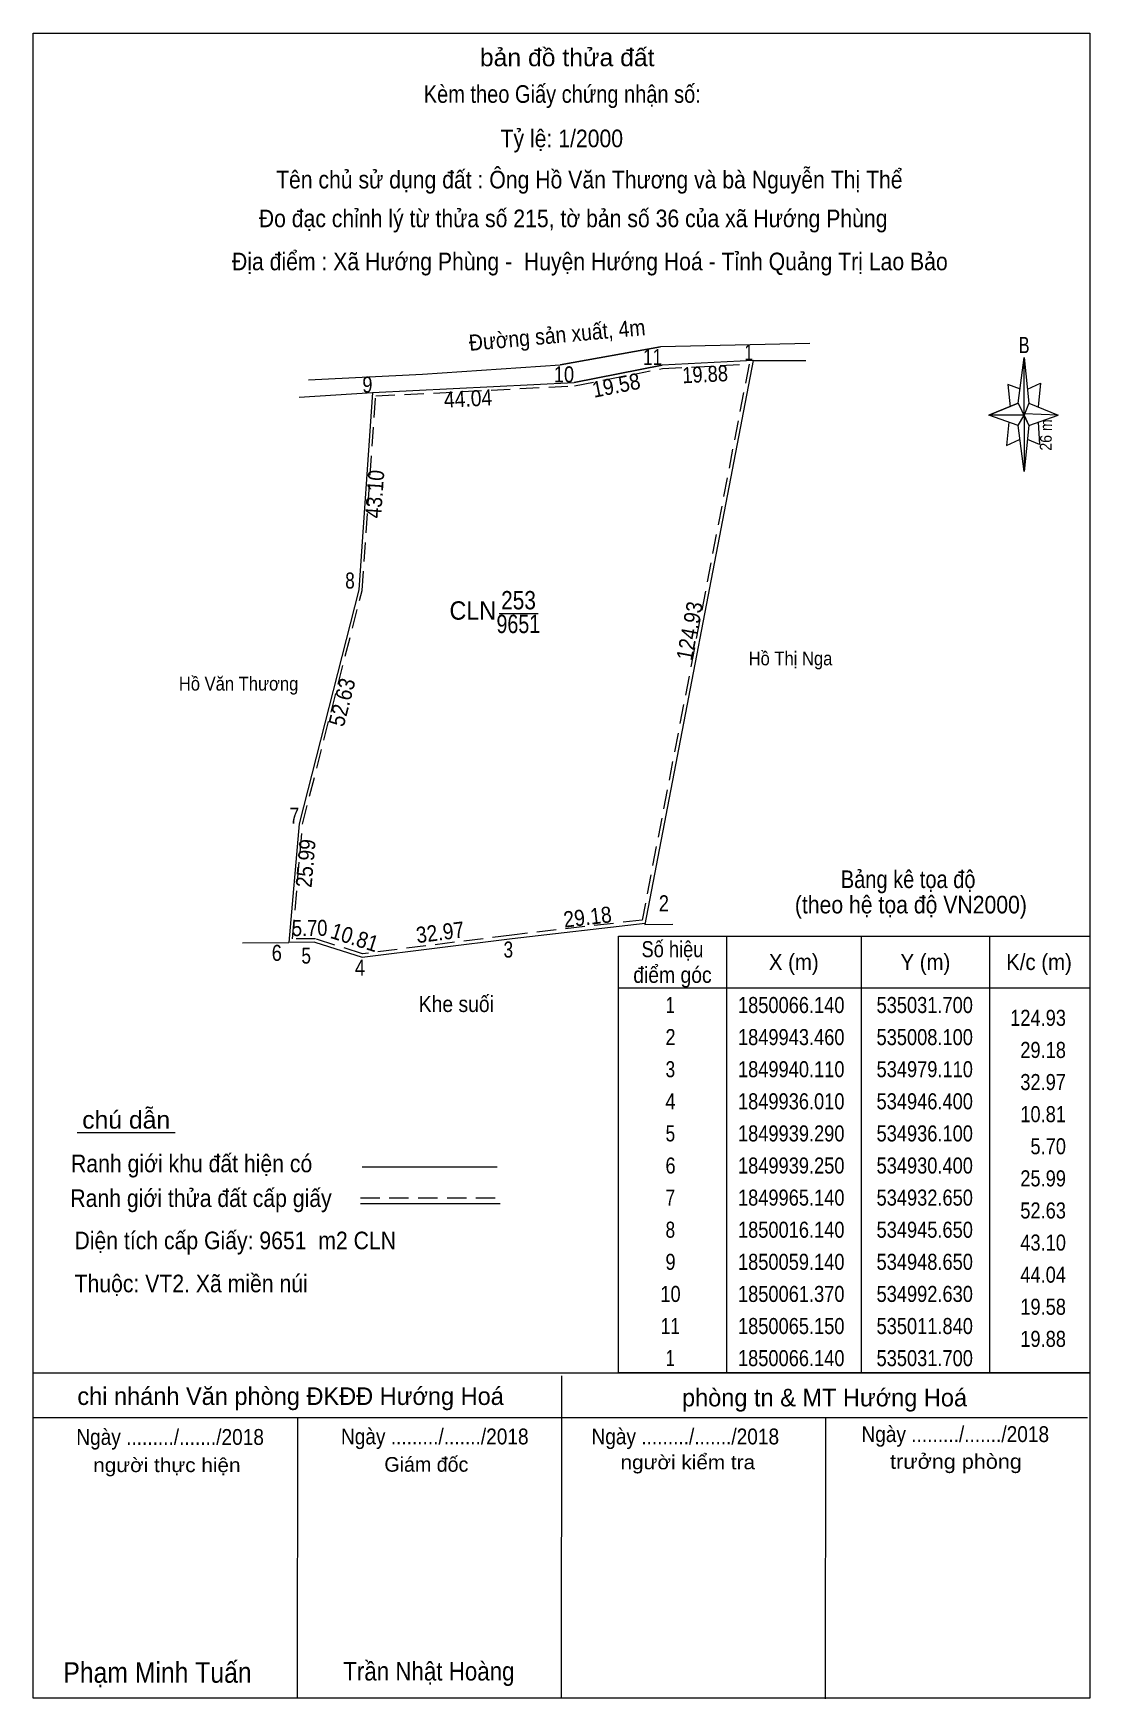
# Model space of a CAD drawing. Header units: metres. Extents: x 534875 to 535105, y 1849774 to 1850137.
import ezdxf
from ezdxf.enums import TextEntityAlignment as Align

# ---------------------------------------------------------------- set-up
doc = ezdxf.new("R2010")
doc.units = ezdxf.units.M
doc.header["$LTSCALE"] = 1.4
doc.linetypes.add('MEDIUM_DASHED', pattern=[4.5, 3, -1.5])
for name, color, linetype, lineweight in [('1', 7, 'MEDIUM_DASHED', 13), ('17', 7, 'Continuous', 13), ('6', 7, 'Continuous', 13), ('63', 7, 'Continuous', 13)]:
    doc.layers.add(name, color=color, linetype=linetype, lineweight=lineweight)
for name, color, linetype in [('2', 7, 'Continuous'), ('22', 7, 'Continuous'), ('3', 7, 'Continuous'), ('4', 7, 'Continuous'), ('5', 7, 'Continuous'), ('8', 7, 'Continuous')]:
    doc.layers.add(name, color=color, linetype=linetype)

msp = doc.modelspace()

# ---------------------------------------------------------------- linework, layer by layer
at = {"layer": '1'}
msp.add_lwpolyline([(535030.78, 1850065.34), (535007.47, 1849944.14), (534979.02, 1849940.85), (534946.47, 1849936.77), (534936.21, 1849940.04), (534931.22, 1849940.01), (534933.39, 1849965.01), (534946.39, 1850016.02), (534949.35, 1850058.42), (534992.72, 1850060.62), (535011.93, 1850064.4)], close=True, dxfattribs=at)
at = {"layer": '17'}
msp.add_line((534884.28, 1849897.82), (534905.63, 1849897.82), dxfattribs=at)
for points in [[(534989.88, 1849774.4), (534989.88, 1849774.48), (534989.94, 1849844.73)], [(534932.28, 1849774.45), (534932.28, 1849774.48), (534932.34, 1849835.66)], [(535047.48, 1849774.35), (535047.48, 1849774.48), (535047.54, 1849835.66)]]:
    msp.add_lwpolyline(points, dxfattribs=at)
at = {"layer": '6'}
for p, q in [((534874.68, 1849774.48), (534874.68, 1850137.49)), ((534989.6, 1850065.18), (535011.46, 1850069.13)), ((535031.7, 1850066.14), (535008.04, 1849943.17)), ((535031.7, 1850066.14), (535043.18, 1850066.14)), ((535089.5, 1850056.82), (535090.78, 1850066.81)), ((534932.67, 1850058.18), (534948.65, 1850059.14)), ((535091.8, 1850056.82), (535098.2, 1850054.26)), ((535089.5, 1850051.96), (535083.1, 1850054.26)), ((535091.8, 1850051.96), (535090.78, 1850041.97)), ((535093.85, 1850052.73), (535094.1, 1850047.86)), ((535094.1, 1850047.86), (535091.54, 1850048.89)), ((535008.04, 1849943.17), (535014.14, 1849943.22)), ((534920.31, 1849939.17), (534930.4, 1849939.25)), ((534936.1, 1849939.29), (534930.4, 1849939.25)), ((534936.1, 1849939.29), (534946.4, 1849936.01)), ((534946.39, 1849890.32), (534975.83, 1849890.32)), ((534946.01, 1849882.33), (534976.47, 1849882.33)), ((534874.68, 1849845.39), (535105.08, 1849845.39)), ((534874.68, 1849835.66), (535104.57, 1849835.66)), ((535105.08, 1849774.48), (534874.68, 1849774.48))]:
    msp.add_line(p, q, dxfattribs=at)
at = {"layer": '6', "linetype": 'MEDIUM_DASHED'}
msp.add_line((534946.03, 1849883.58), (534976.24, 1849883.58), dxfattribs=at)
at = {"layer": '6'}
for points in [[(534874.68, 1850137.49), (535105.08, 1850137.49), (535105.08, 1849774.48)], [(535044.05, 1850069.84), (535011.46, 1850069.13), (534989.6, 1850065.18)], [(534934.72, 1850061.93), (534959.55, 1850063.14), (534989.6, 1850065.18)], [(534948.65, 1850059.14), (534992.63, 1850061.37), (535011.84, 1850065.15)], [(535031.7, 1850066.14), (535011.84, 1850065.15), (534992.63, 1850061.37)], [(535090.01, 1850059.89), (535087.19, 1850060.92), (535087.7, 1850056.05)], [(535091.54, 1850059.89), (535094.36, 1850061.17), (535093.85, 1850056.05)], [(534948.65, 1850059.14), (534945.65, 1850016.14), (534932.65, 1849965.14), (534930.4, 1849939.25)], [(535090.78, 1850054.26), (535089.5, 1850056.82), (535083.1, 1850054.26)], [(535090.78, 1850054.26), (535091.8, 1850051.96), (535098.2, 1850054.26)], [(535087.45, 1850052.73), (535086.94, 1850047.61), (535089.75, 1850048.89)], [(534946.4, 1849936.01), (534979.11, 1849940.11), (535008.1, 1849943.46)]]:
    msp.add_lwpolyline(points, dxfattribs=at)
for points in [[(535090.78, 1850066.81), (535091.8, 1850056.82), (535090.78, 1850054.26)], [(535090.78, 1850054.26), (535083.1, 1850054.26), (535089.5, 1850056.82), (535091.8, 1850051.96), (535098.2, 1850054.26), (535090.78, 1850054.52)], [(535090.78, 1850054.26), (535090.78, 1850041.97), (535089.5, 1850051.96)]]:
    msp.add_lwpolyline(points, close=True, dxfattribs=at)
at = {"layer": '63'}
for p, q in [((534976.31, 1850010.99), (534984.8, 1850010.99)), ((535025.84, 1849940.59), (535025.84, 1849845.39)), ((535055.24, 1849940.59), (535055.24, 1849845.39)), ((535083.24, 1849940.59), (535083.24, 1849845.39)), ((535002.32, 1849929.39), (535105.08, 1849929.39))]:
    msp.add_line(p, q, dxfattribs=at)
msp.add_lwpolyline([(535002.32, 1849940.59), (535105.08, 1849940.59), (535105.08, 1849845.39), (535002.32, 1849845.39)], close=True, dxfattribs=at)

# ---------------------------------------------------------------- texts
at = {"layer": '2', "width": 0.9}
for s, p in [('Hồ Thị Nga', (535039.825, 1849999.68)), ('Hồ Văn Thương', (534919.455, 1849994.18))]:
    msp.add_text(s, height=3, dxfattribs=at).set_placement(p, align=Align.CENTER)
at = {"layer": '22', "width": 0.9}
msp.add_text('Khe suối', height=3.5, dxfattribs=at).set_placement((534966.945, 1849924.08), align=Align.CENTER)
at = {"layer": '3', "width": 0.95}
msp.add_text('CLN', height=4, dxfattribs=at).set_placement((534975.61, 1850009.63), align=Align.RIGHT)
at = {"layer": '4', "width": 0.85}
msp.add_text('253', height=4, dxfattribs=at).set_placement((534980.505, 1850011.88), align=Align.CENTER)
at = {"layer": '5', "width": 0.8}
msp.add_text('9651', height=4, dxfattribs=at).set_placement((534980.465, 1850006.71), align=Align.CENTER)
at = {"layer": '6'}
for s, height, width, p in [('bản đồ thửa đất', 3.84, 1.05, (534991.125, 1850130.32)), ('Kèm theo Giấy chứng nhận số:', 3.84, 0.85, (534990.05, 1850122.33)), ('Tỷ lệ: 1/2000', 3.84, 0.9, (534989.945, 1850112.65)), ('Tên chủ sử dụng đất : Ông Hồ Văn Thương và bà Nguyễn Thị Thể', 3.84, 0.9, (534995.945, 1850103.67)), ('Đo đạc chỉnh lý từ thửa số 215, tờ bản số 36 của xã Hướng Phùng', 3.84, 0.9, (534992.42, 1850095.21)), ('Địa điểm : Xã Hướng Phùng -  Huyện Hướng Hoá - Tỉnh Quảng Trị Lao Bảo', 3.84, 0.9, (534996.065, 1850085.82)), ('B', 3.527, 0.75, (535090.78, 1850067.75)), ('Bảng kê tọa độ ', 3.84, 0.85, (535066.095, 1849951.11)), ('(theo hệ tọa độ VN2000)', 3.84, 0.9, (535066.08, 1849945.58)), ('chú dẫn', 3.84, 1.05, (534894.94, 1849898.66)), ('Ranh giới khu đất hiện có ', 3.84, 0.9, (534909.855, 1849889.14)), ('Ranh giới thửa đất cấp giấy', 3.84, 0.9, (534911.26, 1849881.57)), ('Ngày ........./......./2018', 3.456, 0.9, (534904.52, 1849829.69)), ('Ngày ........./......./2018', 3.456, 0.9, (534962.24, 1849829.8)), ('Ngày ........./......./2018', 3.456, 0.9, (535016.88, 1849829.8)), ('Ngày ........./......./2018', 3.456, 0.9, (535075.76, 1849830.31)), ('người kiểm tra', 3.072, 1.1, (535017.425, 1849824.37)), ('trưởng phòng', 3.2, 1.1, (535075.905, 1849824.48)), ('người thực hiện', 3.072, 1.1, (534903.81, 1849823.76)), ('Phạm Minh Tuấn', 4.48, 0.9, (534901.765, 1849777.83)), ('Trần Nhật Hoàng', 4.045, 0.9, (534960.955, 1849778.32))]:
    msp.add_text(s, height=height, dxfattribs=dict(at, width=width)).set_placement(p, align=Align.CENTER)
at = {"layer": '6', "width": 0.9}
msp.add_text('26 m', height=2.559, rotation=89.004, dxfattribs=at).set_placement((535096.809, 1850049.883), align=Align.CENTER)
for s, p in [('Diện tích cấp Giấy: 9651  m2 CLN', (534883.66, 1849872.35)), ('Thuộc: VT2. Xã miền núi', (534883.68, 1849862.97))]:
    msp.add_text(s, height=3.84, dxfattribs=at).set_placement(p)
at = {"layer": '6'}
for s, height, p in [('chi nhánh Văn phòng ĐKĐĐ Hướng Hoá', 3.84, (534930.795, 1849838.4)), ('phòng tn & MT Hướng Hoá', 3.84, (535047.245, 1849838.09)), ('Giám đốc', 3.2, (534960.405, 1849823.84))]:
    msp.add_text(s, height=height, dxfattribs=at).set_placement(p, align=Align.CENTER)
at = {"layer": '63'}
for s, width, p in [(' 11', 0.8, (535011.84, 1850065.15)), (' 1', 0.75, (535031.7, 1850066.14)), (' 10', 0.85, (534992.63, 1850061.37)), (' 9', 0.85, (534948.65, 1850059.14)), (' 8', 0.8, (534944.79, 1850016.42)), (' 7', 0.8, (534932.65, 1849965.14)), (' 2', 0.85, (535013.32, 1849946.04)), (' 6', 0.85, (534928.89, 1849935.23)), (' 5', 0.8, (534935.24, 1849934.63)), (' 3', 0.8, (534979.32, 1849935.95)), (' 4', 0.85, (534947.04, 1849932.03)), ('124.93', 0.85, (535099.9, 1849921.06)), ('29.18', 0.85, (535099.9, 1849914.06)), ('32.97', 0.85, (535099.9, 1849907.06)), ('10.81', 0.85, (535099.9, 1849900.06)), ('5.70', 0.85, (535099.9, 1849893.06)), ('25.99', 0.85, (535099.9, 1849886.06)), ('52.63', 0.85, (535099.9, 1849879.06)), ('43.10', 0.85, (535099.9, 1849872.06)), ('44.04', 0.85, (535099.9, 1849865.06)), ('19.58', 0.85, (535099.9, 1849858.06)), ('19.88', 0.85, (535099.9, 1849851.06))]:
    msp.add_text(s, height=3.5, dxfattribs=dict(at, width=width)).set_placement(p, align=Align.RIGHT)
for s, rotation, width, p in [('19.88', 2.854, 0.85, (535021.288, 1850061.415)), ('19.58', 11.132, 0.9, (535002.147, 1850059.026)), ('44.04', 2.903, 0.9, (534969.581, 1850056.102)), ('43.10', 86.009, 0.9, (534950.883, 1850036.898)), ('124.93', 79.111, 0.9, (535019.534, 1850006.844)), ('52.63', 75.7, 0.9, (534943.684, 1849991.203)), ('25.99', 85.033, 0.9, (534935.821, 1849956.353)), ('5.70', 0.402, 0.85, (534934.968, 1849940.658)), ('29.18', 6.592, 0.9, (534995.759, 1849943.08)), ('10.81', 342.336, 0.9, (534944.264, 1849938.686)), ('32.97', 7.144, 0.9, (534963.622, 1849939.732))]:
    msp.add_text(s, height=3.5, rotation=rotation, dxfattribs=dict(at, width=width)).set_placement(p, align=Align.CENTER)
for s, width, p in [('Số hiệu', 0.85, (535014.08, 1849936.04)), ('X (m)', 0.95, (535040.54, 1849933.24)), ('Y (m)', 0.95, (535069.245, 1849933.24)), ('K/c (m)', 0.95, (535094.025, 1849933.24)), ('điểm góc', 0.9, (535014.08, 1849930.44)), (' 1', 0.75, (535013.1, 1849923.86)), ('1850066.140', 0.85, (535039.985, 1849923.86)), ('535031.700', 0.85, (535069.1, 1849923.86)), (' 2', 0.85, (535013.105, 1849916.86)), ('1849943.460', 0.85, (535039.985, 1849916.86)), ('535008.100', 0.85, (535069.1, 1849916.86)), (' 3', 0.8, (535013.1, 1849909.86)), ('1849940.110', 0.85, (535039.985, 1849909.86)), ('534979.110', 0.85, (535069.1, 1849909.86)), (' 4', 0.85, (535013.095, 1849902.86)), ('1849936.010', 0.85, (535039.985, 1849902.86)), ('534946.400', 0.85, (535069.1, 1849902.86)), (' 5', 0.8, (535013.105, 1849895.86)), ('1849939.290', 0.85, (535039.985, 1849895.86)), ('534936.100', 0.85, (535069.1, 1849895.86)), (' 6', 0.85, (535013.105, 1849888.86)), ('1849939.250', 0.85, (535039.985, 1849888.86)), ('534930.400', 0.85, (535069.1, 1849888.86)), (' 7', 0.8, (535013.1, 1849881.86)), ('1849965.140', 0.85, (535039.985, 1849881.86)), ('534932.650', 0.85, (535069.1, 1849881.86)), (' 8', 0.8, (535013.1, 1849874.86)), ('1850016.140', 0.85, (535039.985, 1849874.86)), ('534945.650', 0.85, (535069.1, 1849874.86)), (' 9', 0.85, (535013.105, 1849867.86)), ('1850059.140', 0.85, (535039.985, 1849867.86)), ('534948.650', 0.85, (535069.1, 1849867.86)), (' 10', 0.85, (535013.1, 1849860.86)), ('1850061.370', 0.85, (535039.985, 1849860.86)), ('534992.630', 0.85, (535069.1, 1849860.86)), (' 11', 0.8, (535013.105, 1849853.86)), ('1850065.150', 0.85, (535039.985, 1849853.86)), ('535011.840', 0.85, (535069.1, 1849853.86)), (' 1', 0.75, (535013.1, 1849846.86)), ('1850066.140', 0.85, (535039.985, 1849846.86)), ('535031.700', 0.85, (535069.1, 1849846.86))]:
    msp.add_text(s, height=3.5, dxfattribs=dict(at, width=width)).set_placement(p, align=Align.CENTER)
at = {"layer": '8', "width": 0.9}
msp.add_text('Đường sản xuất, 4m', height=3.5, rotation=5.133, dxfattribs=at).set_placement((534989.073, 1850069.962), align=Align.CENTER)

doc.saveas('drawing.dxf')
